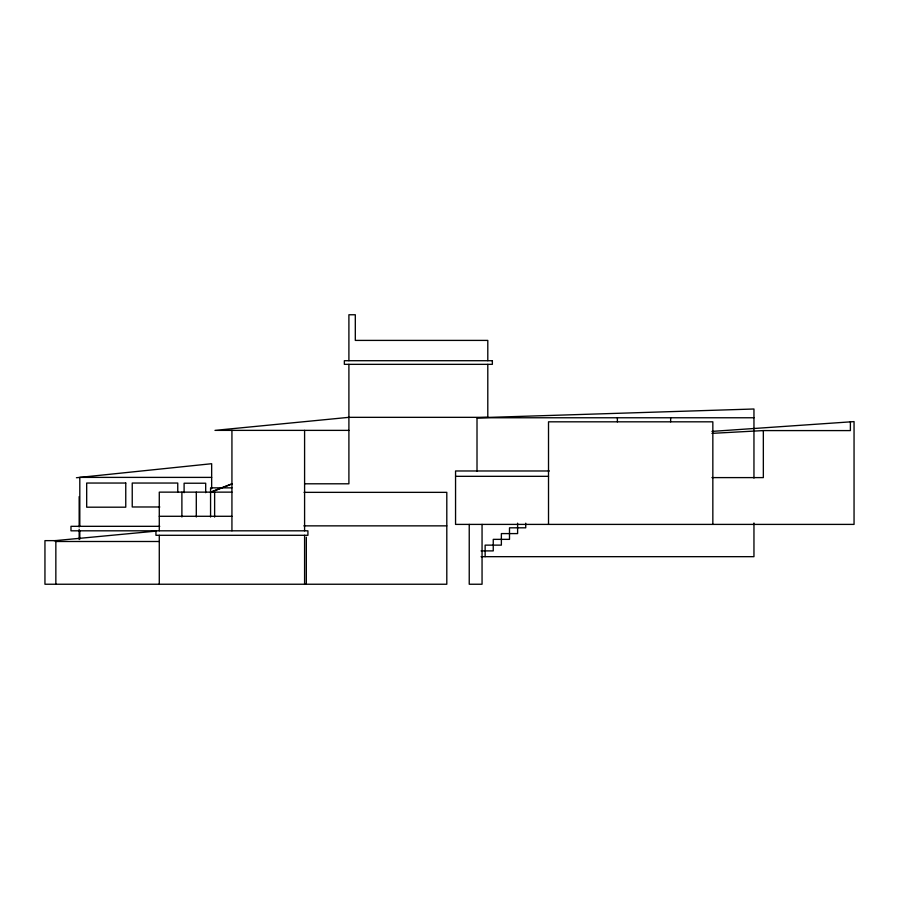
<?xml version="1.0" encoding="UTF-8"?>
<svg xmlns="http://www.w3.org/2000/svg" width="899" height="899" viewBox="0 0 899 899"><rect width="100%" height="100%" fill="white"/><g stroke="black" fill="none" stroke-linecap="round" stroke-linejoin="round"><path stroke-width="1.35" d="M210.568 492.135L231.931 483.797M231.931 484.01L210.568 492.349L214.625 492.349M76.426 477.74L211.658 463.715L211.658 488.674M54.21 540.726L156.505 531.073M711.952 431.396L854.05 421.609L854.05 524.398L455.557 524.398L455.557 470.975L549.379 470.975M711.941 433.363L763.341 430.587L850.387 430.587L850.387 421.609M477.009 471.278L477.009 417.765L753.958 409L753.958 478.099M477.009 417.765L753.958 417.765M348.902 430.374L214.985 430.374L348.902 417.338L487.797 417.338L487.797 364.342M455.557 476.324L548.514 476.324M211.658 477.391L79.809 477.391L79.809 526.32M711.941 477.605L763.341 477.605L763.341 430.587M304.592 483.797L348.902 483.797L348.902 364.342M231.931 487.854L210.568 487.854L210.568 516.992M231.931 492.135L159.28 492.135L159.28 530.815M304.053 492.349L446.803 492.349L446.803 584.238L44.95 584.238L44.95 540.636L55.85 540.636L55.85 584.238M159.82 506.98L132.232 506.98L132.232 483.044L177.755 483.044L177.755 492.349M159.28 516.284L231.931 516.284M303.862 525.859L446.803 525.859M159.752 526.32L70.987 526.32L70.987 530.815L307.919 530.815L307.919 535.298L155.943 535.298L155.943 530.815M55.85 541.49L159.28 541.49M481.077 550.896L493.248 550.896L493.248 539.355L509.497 539.355L509.497 527.814L525.735 527.814L525.735 523.207M481.077 556.672L753.958 556.672L753.958 522.993M712.84 524.398L712.84 421.822L548.514 421.822L548.514 524.398M670.643 417.765L670.643 421.878M617.377 417.765L617.377 421.878M517.61 523.207L517.61 533.59L501.372 533.59L501.372 545.131L485.134 545.131L485.134 556.672M487.797 360.713L487.797 340.406L355.307 340.406L355.307 314.762L348.902 314.762L348.902 360.713M482.055 524.398L482.055 584.238L469.233 584.238L469.233 524.398M306.323 537.22L306.323 584.238M304.592 430.374L304.592 530.815M304.592 535.298L304.592 584.238M231.931 430.374L231.931 530.815M214.625 492.135L214.625 517.071M205.691 492.697L205.691 483.224L184.104 483.224L184.104 492.697M196.297 492.135L196.297 516.992M181.89 492.135L181.89 516.992M159.28 535.298L159.28 584.238M79.809 530.815L79.809 539.186M79.168 496.619L79.168 527.016M79.168 529.264L79.168 539.546M492.36 360.713L344.351 360.713L344.351 364.342L492.36 364.342L492.36 360.713M125.759 483.044L86.686 483.044L86.686 507.193L125.759 507.193L125.759 483.044"/></g></svg>
